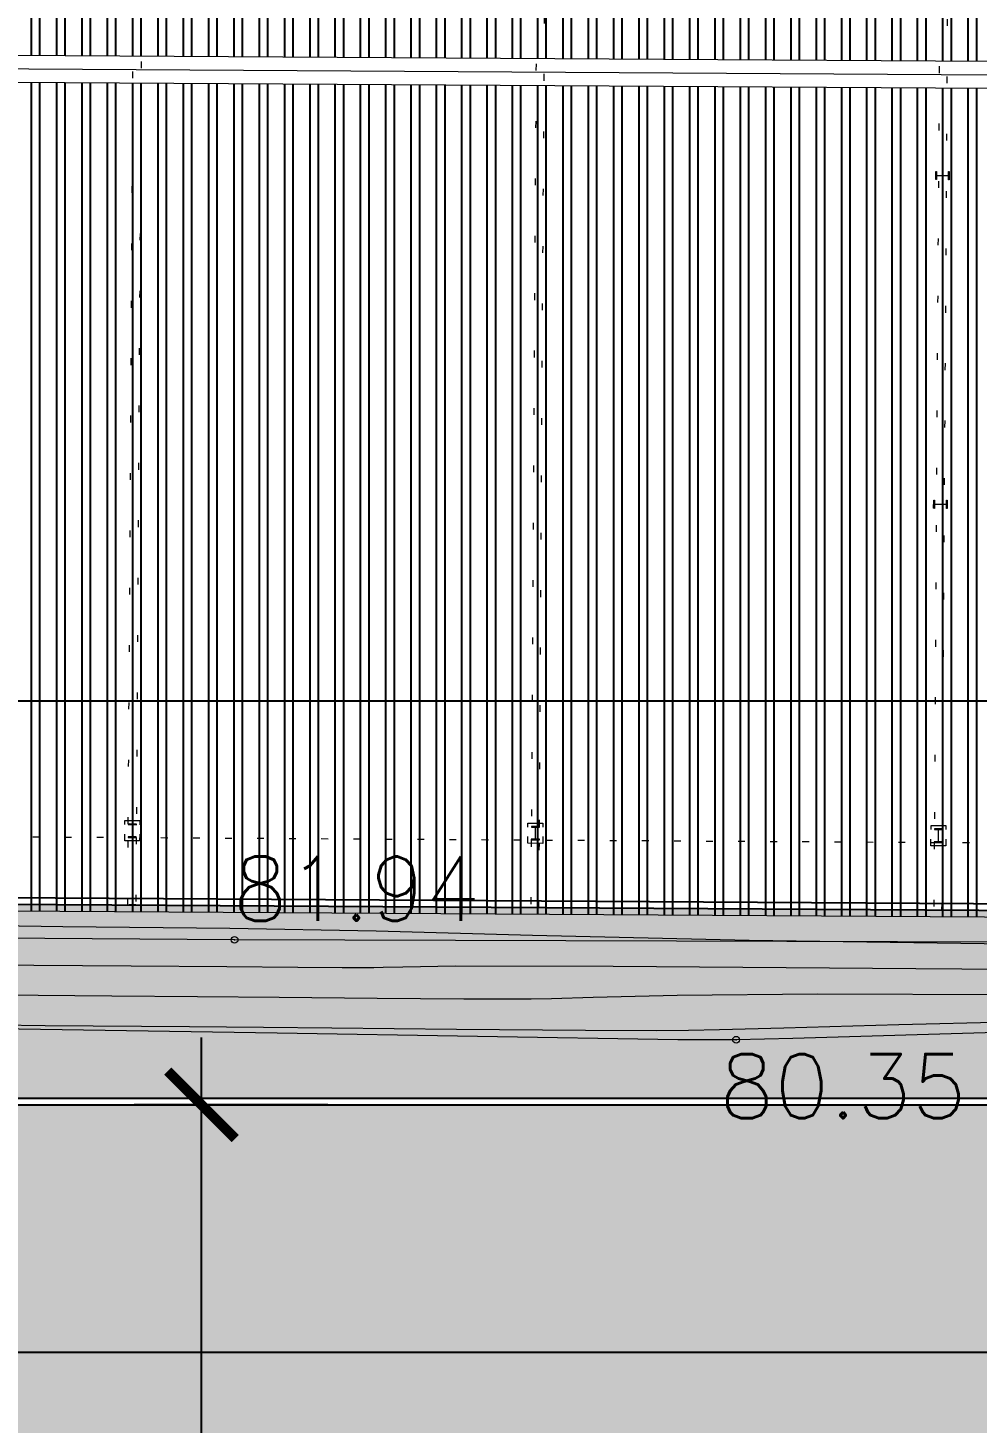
# Model space of a CAD drawing. Header units: inches. Extents: x 1286 to 7442, y -84 to 3420.
# Drawn here: x 1996.45 to 2010.51, y 87.7 to 108.37 of the extents above; entities that cross this region are included whole.
import ezdxf

# ---------------------------------------------------------------- set-up
doc = ezdxf.new("R2010")
doc.units = ezdxf.units.IN
doc.header["$LTSCALE"] = 3
doc.header["$MEASUREMENT"] = 0
doc.linetypes.add('DASHED', pattern=[0.75, 0.5, -0.25])
doc.linetypes.add('DOT', pattern=[0.25, 0, -0.25])
for name, color, linetype, lineweight in [('ARQ_AÇO', 4, 'Continuous', 5), ('ARQ_PROJEÇÃO', 8, 'DASHED', 5), ('ARQ_TOPOGRAFIA', 8, 'Continuous', 5), ('ARQ_VISTA', 2, 'Continuous', 5)]:
    doc.layers.add(name, color=color, linetype=linetype, lineweight=lineweight)
for name, color, linetype in [('ARQ_COTAS', 133, 'Continuous'), ('ARQ_HATCH', 8, 'Continuous'), ('ARQ_RUA', 250, 'Continuous')]:
    doc.layers.add(name, color=color, linetype=linetype)
doc.styles.add('1-500', font='arial.ttf', dxfattribs={"height": 1})
doc.styles.add('ROMAN', font='romans__.ttf', dxfattribs={"height": 0.75})
doc.dimstyles.new('1 - 500', dxfattribs={"dimscale": 2, "dimtxt": 1, "dimasz": 0.5, "dimexe": 0.5, "dimexo": 0.5, "dimgap": 0.7, "dimtad": 1, "dimzin": 4, "dimdsep": 46, "dimtxsty": '1-500', "dimblk": 'ARCHTICK', "dimcen": 0.1, "dimdle": 0.5, "dimclrd": 256, "dimclre": 256, "dimclrt": 256, "dimazin": 0, "dimtfac": 1, "dimtix": 1, "dimtofl": 0, "dimtmove": 2, "dimatfit": 3, "dimldrblk": 'OPEN90', "dimfxl": 1, "dimfxlon": 1, "dimtolj": 1, "dimtzin": 0, "dimlwd": -1, "dimlwe": -1, "dimarcsym": 0})
pattern_1 = [(315, (0, 0), (0.4182581518689039, -0.1120719340210068), [0.25, -0.5]), (75.00000000000006, (0, 0), (-0.1120719340210065, 0.4182581518689039), [0.25, -0.5]), (14.99999999999995, (0, 0), (0.3061862178478974, 0.3061862178478972), [-0.5, 0.25])]

# ---------------------------------------------------------------- blocks, each defined once
blk = doc.blocks.new('_ArchTick')
at = {"color": 0, "linetype": 'ByBlock', "const_width": 0.15}
blk.add_lwpolyline([(-0.5, -0.5), (0.5, 0.5)], dxfattribs=at)
blk = doc.blocks.new('*D20')
at = {"layer": 'ARQ_COTAS', "transparency": 16777216}
for p, q in [((1999.019530463119, 45.49974345215781), (1999.019530463119, 93.41031746756356)), ((2000.88704236871, 92.41031746756356), (1998.019530463119, 92.41031746756356)), ((2000.88704237012, 46.49974345215782), (1998.019530463119, 46.49974345215781))]:
    blk.add_line(p, q, dxfattribs=at)
at = {"layer": 'Defpoints', "color": 0, "transparency": 16777216}
for p in [(1999.019530463119, 92.41031746756356), (2001.88704236871, 92.41031746756356), (2001.88704237012, 46.49974345215782)]:
    blk.add_point(p, dxfattribs=at)
at = {"layer": 'ARQ_COTAS', "transparency": 16777216}
for p, rotation in [((1999.019530463119, 92.41031746756356), 90), ((1999.019530463119, 46.49974345215781), 270)]:
    blk.add_blockref('_ArchTick', p, dxfattribs=dict(at, rotation=rotation))
at = {"layer": 'ARQ_COTAS', "transparency": 16777216, "insert": (1997.108957475397, 69.45503045986011), "char_height": 1, "attachment_point": 5, "rotation": 90, "style": '1-500'}
blk.add_mtext('\\A1;45.91', dxfattribs=at)
blk = doc.blocks.new('_Open90')
at = {"color": 0, "linetype": 'ByBlock', "lineweight": -2}
for p, q in [((-0.5, 0.5), (0, 0)), ((0, 0), (-1, 0)), ((0, 0), (-0.5, -0.5))]:
    blk.add_line(p, q, dxfattribs=at)
blk = doc.blocks.new('*D27')
at = {"layer": 'ARQ_COTAS', "transparency": 16777216}
for p, q in [((1956.143242244796, 90.74530789296455), (1956.143242244796, 87.74530789296455)), ((2016.96366577223, 90.74530789296455), (2016.96366577223, 87.74530789296455)), ((1955.143242244796, 88.74530789296455), (2017.96366577223, 88.74530789296455))]:
    blk.add_line(p, q, dxfattribs=at)
at = {"layer": 'Defpoints', "color": 0, "transparency": 16777216}
for p in [(1956.143242244796, 96.63008145174626), (2016.96366577223, 96.51174504202876), (2016.96366577223, 88.74530789296455)]:
    blk.add_point(p, dxfattribs=at)
at = {"layer": 'ARQ_COTAS', "transparency": 16777216, "rotation": 180}
blk.add_blockref('_ArchTick', (1956.143242244796, 88.74530789296455), dxfattribs=at)
at = {"layer": 'ARQ_COTAS', "transparency": 16777216}
blk.add_blockref('_ArchTick', (2016.96366577223, 88.74530789296455), dxfattribs=at)
at = {"layer": 'ARQ_COTAS', "transparency": 16777216, "insert": (1986.553454008513, 90.65588088068624), "char_height": 1, "attachment_point": 5, "style": '1-500'}
blk.add_mtext('\\A1;60.82', dxfattribs=at)
blk = doc.blocks.new('*D57')
at = {"layer": 'ARQ_COTAS', "transparency": 16777216}
for p, q in [((1829.76480947148, 86.9304286987774), (1829.76480947148, 83.9304286987774)), ((2019.125148494949, 86.9304286987774), (2019.125148494949, 83.9304286987774)), ((1828.76480947148, 84.9304286987774), (2020.125148494949, 84.9304286987774))]:
    blk.add_line(p, q, dxfattribs=at)
at = {"layer": 'Defpoints', "color": 0, "transparency": 16777216}
for p in [(2019.125148494949, 96.50004996874718), (1829.76480947148, 92.41031746228452), (2019.125148494949, 84.9304286987774)]:
    blk.add_point(p, dxfattribs=at)
at = {"layer": 'ARQ_COTAS', "transparency": 16777216, "rotation": 180}
blk.add_blockref('_ArchTick', (1829.76480947148, 84.9304286987774), dxfattribs=at)
at = {"layer": 'ARQ_COTAS', "transparency": 16777216}
blk.add_blockref('_ArchTick', (2019.125148494949, 84.9304286987774), dxfattribs=at)
at = {"layer": 'ARQ_COTAS', "transparency": 16777216, "insert": (1924.444978983214, 86.84134275061915), "char_height": 1, "attachment_point": 5, "style": '1-500'}
blk.add_mtext('\\A1;189.36', dxfattribs=at)
blk = doc.blocks.new('*D64')
at = {"layer": 'ARQ_COTAS', "transparency": 16777216}
for p, q in [((1956.143242244796, 97.63008145174626), (1956.143242244796, 99.3950403207051)), ((2015.96210938764, 97.2619323696449), (2015.96210938764, 99.3950403207051)), ((1955.143242244796, 98.3950403207051), (2016.96210938764, 98.3950403207051))]:
    blk.add_line(p, q, dxfattribs=at)
at = {"layer": 'Defpoints', "color": 0, "transparency": 16777216}
for p in [(2015.96210938764, 98.3950403207051), (1956.143242244796, 96.63008145174626), (2015.96210938764, 96.2619323696449)]:
    blk.add_point(p, dxfattribs=at)
at = {"layer": 'ARQ_COTAS', "transparency": 16777216, "rotation": 180}
blk.add_blockref('_ArchTick', (1956.143242244796, 98.3950403207051), dxfattribs=at)
at = {"layer": 'ARQ_COTAS', "transparency": 16777216}
blk.add_blockref('_ArchTick', (2015.96210938764, 98.3950403207051), dxfattribs=at)
at = {"layer": 'ARQ_COTAS', "transparency": 16777216, "insert": (1986.052675816218, 100.3056133084268), "char_height": 1, "attachment_point": 5, "style": '1-500'}
blk.add_mtext('\\A1;59.82', dxfattribs=at)

msp = doc.modelspace()

# ---------------------------------------------------------------- hatches: boundary and pattern name
at = {"layer": 'ARQ_HATCH', "transparency": 33554534}
h = msp.add_hatch(color=124, dxfattribs=at)
h.dxf.hatch_style = 1
h.paths.add_polyline_path([(2009.916769012993, 199.5660752053397), (2002.204161046221, 209.6654396396119), (1990.772990741956, 216.7212138794859), (1944.861345405688, 233.3804461480986), (1920.697147466117, 239.9251870099063), (1908.644088013264, 241.3530575028518), (1862.514137062838, 242.8665091686387), (1829.908059321895, 92.41031746228452), (1845.859266166613, 92.4103174627742), (1862.274952421846, 148.8347780011253, -0.3304672453458242), (1864.17332382822, 150.275957113589), (1955.428061248755, 151.2801549320831), (1955.437126266597, 152.8541098042352), (2017.25815156004, 152.8541098042352), (2016.955936168993, 95.25579702653317), (1955.137106901683, 95.63625467039486), (1955.142495017375, 96.51174504202874), (1865.997768092427, 97.06199064169073, -0.412406856053489), (1865.003940472295, 98.06197159237263), (1865.003940472295, 92.51031746336184), (2015.224605895422, 92.51031746797292, 0.4126297152385935), (2019.124548809588, 96.38921615742464), (2019.451798285091, 156.871444039835), (2028.982420022144, 160.1009644051054), (2029.766747941721, 160.5423595960303), (2017.94363848224, 181.5511857816089)])
at = {"layer": 'ARQ_HATCH'}
h = msp.add_hatch(dxfattribs=at)
h.set_pattern_fill('HONEY', color=8, scale=2, angle=315)
h.set_pattern_definition(pattern_1)
edge = h.paths.add_edge_path()
edge.add_line((2027.264263873145, 74.93027181012508), (2031.410676407761, 91.98383655521494))
edge.add_arc((2033.256888400558, 91.53494761833191), 1.900000000000196, 110.58273320129791, 166.3342500322517, ccw=False)
edge.add_line((2032.588925276076, 93.31366211603343), (2037.86227917266, 95.29397202513368))
edge.add_line((2037.86227917266, 95.29397202513368), (2043.072160634863, 105.9206885720141))
edge.add_arc((2044.77816516696, 105.0842983900613), 1.900000000000084, 116.9290907431349, 153.8830154237829, ccw=False)
edge.add_line((2043.917679025893, 106.7782770206919), (2053.022069696935, 111.4030118630496))
edge.add_line((2053.022069696935, 111.4030118630496), (2056.359390164587, 118.1862080381203))
edge.add_line((2056.359390164587, 118.1862080381203), (2053.503901311252, 119.7546874097703))
edge.add_line((2053.503901311252, 119.7546874097703), (2054.319026549484, 121.2517000310854))
edge.add_line((2054.319026549484, 121.2517000310854), (2043.547395978262, 126.33061456353))
edge.add_line((2043.547395978262, 126.33061456353), (2037.444955897168, 128.0662651690322))
edge.add_arc((2037.964737353313, 129.8937845910488), 1.900000000000024, 180.4111184818863, 254.12323478683828, ccw=False)
edge.add_line((2036.064786264756, 129.8801515028979), (2035.938087219433, 147.5373386653158))
edge.add_line((2035.938087219433, 147.5373386653158), (2028.886049742801, 160.0683086363287))
edge.add_line((2028.886049742801, 160.0683086363287), (2019.551983432844, 156.9053925044673))
edge.add_line((2019.551983432844, 156.9053925044673), (2019.224547345852, 96.38867509817993))
edge.add_arc((2015.224605895302, 96.41031746797296), 3.999999999999855, 270.00000000175544, 359.68999437549314, ccw=False)
edge.add_line((2015.224605895424, 92.41031746797293), (1829.908059321895, 92.41031746228455))
edge.add_line((1829.908059321895, 92.41031746228455), (1821.139023796369, 51.94682778435836))
edge.add_line((1821.139023796369, 51.94682778435836), (1820.715427310113, 49.99220096145027))
edge.add_line((1820.715427310113, 49.99220096145027), (1819.882381543604, 46.14822762181966))
edge.add_line((1819.882381543604, 46.14822762181966), (1820.586895520249, 45.27151838692734))
edge.add_line((1820.586895520249, 45.27151838692734), (1825.661573923055, 45.25360175867486))
edge.add_line((1825.661573923055, 45.25360175867486), (1825.661079643, 45.11360263122397))
edge.add_line((1825.661079643, 45.11360263122397), (1837.917567904201, 45.07032994939748))
edge.add_line((1837.917567904201, 45.07032994939748), (1837.918238712847, 45.2603287652306))
edge.add_line((1837.918238712847, 45.2603287652306), (1843.088203466844, 45.24207571957579))
edge.add_line((1843.088203466844, 45.24207571957579), (1847.116079432678, 49.56277483984577))
edge.add_arc((1847.481808680162, 49.22183185702399), 0.5000000000000102, 89.76917005364379, 137.0088045831847, ccw=False)
edge.add_line((1847.483823046, 49.72182779933785), (1868.081214267397, 49.63884576341572))
edge.add_arc((1868.079199901558, 49.13884982110188), 0.5000000000000427, 33.18397013226132, 89.76917005364379, ccw=False)
edge.add_line((1868.497658638882, 49.4125143696976), (1870.97321147254, 45.62716212635685))
edge.add_line((1870.97321147254, 45.62716212635685), (1900.946390571415, 45.50640725026851))
edge.add_line((1900.946390571415, 45.50640725026851), (1898.819867647587, 48.7384985865132))
edge.add_arc((1899.23756746294, 49.01332009996092), 0.4999999999999962, 89.76917005364379, 213.3425265700413, ccw=False)
edge.add_line((1899.239581828779, 49.51331604227477), (1901.823614057921, 49.50290558529223))
edge.add_arc((1901.821599692082, 49.00290964297859), 0.4999999999998438, 34.945122172554875, 89.76917005364368, ccw=False)
edge.add_line((1902.23145021172, 49.28930543825498), (1904.885958721593, 45.49053565846148))
edge.add_line((1904.885958721593, 45.49053565846148), (1942.564058627547, 45.33873947193155))
edge.add_line((1942.564058627547, 45.33873947193155), (1940.437535703718, 48.57083080817624))
edge.add_arc((1940.855235519072, 48.84565232162396), 0.4999999999999962, 89.76917005364379, 213.3425265700413, ccw=False)
edge.add_line((1940.857249884911, 49.3456482639378), (1943.257650033538, 49.33597761733893))
edge.add_arc((1943.255635667699, 48.8359816750252), 0.4999999999999291, 34.94512216524589, 89.76917005364379, ccw=False)
edge.add_line((1943.665486187374, 49.12237747024937), (1946.319994696487, 45.32360769051108))
edge.add_line((1946.319994696487, 45.32360769051108), (1986.561594563938, 45.161483766667))
edge.add_line((1986.561594563938, 45.161483766667), (1983.054542666225, 48.30180528033523))
edge.add_arc((1983.388083589192, 48.67429749865212), 0.4999999999999505, 89.76917005364379, 228.1577621708837, ccw=False)
edge.add_line((1983.390097955031, 49.17429344096593), (1987.305575118959, 49.158518906066))
edge.add_arc((1987.30356075312, 48.65852296375247), 0.4999999999997231, 48.46062740960389, 89.76917005364368, ccw=False)
edge.add_line((1987.635128033179, 49.03277306568157), (1990.328791761928, 46.64631878996843))
edge.add_line((1990.328791761928, 46.64631878996843), (2013.483794201778, 46.55301459553719))
edge.add_line((2013.483794201778, 46.55301459553719), (2013.545179060348, 51.58180582048205))
edge.add_line((2013.545179060348, 51.58180582048205), (2012.450108901382, 52.7951534511168))
edge.add_arc((2013.860599214518, 54.06814876789851), 1.899999999999849, 164.556019916617, 222.0668745643654, ccw=False)
edge.add_line((2012.029205782365, 54.57411131262442), (2016.29813887952, 70.02603778015782))
edge.add_arc((2018.129532311673, 69.52007523543185), 1.900000000000261, 110.32742488438049, 164.556019916619, ccw=False)
edge.add_line((2017.469501692134, 71.30174848866083), (2027.264263873145, 74.93027181012508))
h.paths.add_polyline_path([(1891.92789943967, 70.99772158402979), (1891.815981584132, 65.09878317160232), (1891.770455676794, 62.69921500383526), (1891.658537821256, 56.80027659140782), (1864.713386937372, 57.31149459255134), (1864.982748555785, 71.50893958517332)], flags=16)
h = msp.add_hatch(dxfattribs=at)
h.set_pattern_fill('HONEY', color=8, scale=2, angle=315)
h.set_pattern_definition(pattern_1)
h.paths.add_polyline_path([(2017.115575789262, 128.0987444016685), (1956.296584480829, 128.4490246105152, -0.414213562373114), (1955.302360358836, 129.4547673187901), (1955.35960773266, 139.3946024652425), (1955.119631566732, 139.3959845812513), (1955.136140884348, 142.2659370970302), (1955.376136903976, 142.2645548666763), (1955.428061248755, 151.2801549320831), (1864.17332382822, 150.275957113589, 0.3304672453458242), (1862.274952421846, 148.8347780011253), (1845.859266166613, 92.41031746277417), (1865.003940472295, 92.41031746336184), (1865.003940472295, 98.06505781169494), (1865.051795541848, 105.8180086938653), (1862.051852981048, 105.8365729462804), (1862.083716932743, 110.9864149030595), (1865.083583221917, 110.9678982360379), (1865.139381535928, 120.0077260302022, -0.4142135623731043), (1866.145534866479, 121.0015346010156), (1883.115211599549, 120.8967893146464), (1883.24779431913, 142.3763801357308, -0.4142135623766158), (1884.253947649692, 143.370188706544), (1920.313260731279, 143.1476126880475, -0.4142135623695364), (1921.30706930208, 142.1414593574971), (1921.17361131459, 120.5200672769625), (1944.12787236631, 120.5201697443758, -0.4160238889213131), (1945.127857780974, 119.5139973645173), (1945.06983741021, 110.1141764281063), (1946.283159558706, 110.1066872002371), (1946.263778285916, 106.9667470150958), (1945.050456137423, 106.9742362429639), (1944.986263386791, 96.57443435587398), (1955.142495017375, 96.51174504202876), (1955.204434734485, 106.5760474912306), (1954.964439279549, 106.5775245186413), (1954.982124849183, 109.4474700270347), (1955.222097520605, 109.4459931398429), (1955.283271072529, 119.3858048984497, -0.4142135623730729), (1956.289406415641, 120.3796316798061), (2017.108254620717, 120.0053283168272)])
h = msp.add_hatch(dxfattribs=at)
h.set_pattern_fill('ANSI32', color=2, angle=45)
h.set_pattern_definition([(90, (0, 0), (-0.3750000000000001, 0), []), (90, (0.1249999997902461, 0.1249999997902461), (-0.3750000000000001, 0), [])])
h.paths.add_polyline_path([(2016.333339507467, 107.8348668807411), (2016.40888330524, 120.1096344196648), (1955.990027525058, 120.4814760702927), (1955.914483727285, 108.206708531369)])
h.paths.add_polyline_path([(2016.255333997343, 95.16010691692372), (2016.330877795116, 107.4348744558474), (1955.912022014933, 107.8067161064753), (1955.83647821716, 95.53194856755158)])
h.paths.add_polyline_path([(1984.188192720686, 113.1772220167733), (1986.188192720686, 114.1772220167733), (1988.188192720686, 113.1772220167733)], flags=16)
h.paths.add_polyline_path([(1984.188192720686, 102.1163844788298), (1986.188192720686, 101.1163844788298), (1988.188192720686, 102.1163844788298)], flags=16)
h.paths.add_polyline_path([(1979.146663497838, 102.3816941965289), (1993.026336076282, 102.3816941965289), (1993.026336076282, 106.3461325776111), (1979.146663497838, 106.3461325776111)], flags=24)
h.paths.add_polyline_path([(1979.146663497838, 108.9388791021666), (1993.026336076282, 108.9388791021666), (1993.026336076282, 112.9033174832489), (1979.146663497838, 112.9033174832489)], flags=24)
h.paths.add_polyline_path([(1980.691581356032, 114.70878152273), (1991.671591696265, 114.6412061752764), (1991.684273880812, 116.7018765634136), (1980.704263540579, 116.7694519108673)], flags=24)

# ---------------------------------------------------------------- linework, layer by layer
at = {"layer": 'ARQ_AÇO', "color": 8, "linetype": 'Continuous'}
for p, q in [((2009.892660514364, 106.1194721425637), (2009.893399028069, 106.2394698700317)), ((2009.902660324986, 106.1194105997549), (2009.892660514364, 106.1194721425637)), ((2009.893399028069, 106.2394698700317), (2009.903398838691, 106.2394083272229)), ((2009.903014196136, 106.1769095108338), (2009.902660324986, 106.1194105997549)), ((2010.083010787338, 106.1758017402753), (2009.903014196136, 106.1769095108338)), ((2009.903398838691, 106.2394083272229), (2009.903044967541, 106.181909416145)), ((2009.903044967541, 106.181909416145), (2010.083041558742, 106.1808016455866)), ((2010.082656916187, 106.118302829197), (2010.083010787338, 106.1758017402753)), ((2010.09265672681, 106.1182412863882), (2010.082656916187, 106.118302829197)), ((2010.083041558742, 106.1808016455866), (2010.083395429893, 106.238300556665)), ((2010.083395429893, 106.238300556665), (2010.093395240516, 106.2382390138562)), ((2010.093395240516, 106.2382390138562), (2010.09265672681, 106.1182412863882)), ((2009.862689166489, 101.2495643694837), (2009.863427680195, 101.3695620969517)), ((2009.863427680195, 101.3695620969517), (2009.873427490817, 101.3695005541429)), ((2009.873042848262, 101.3070017377537), (2009.872688977112, 101.2495028266749)), ((2010.053039439464, 101.3058939671953), (2009.873042848262, 101.3070017377537)), ((2009.873427490817, 101.3695005541429), (2009.873073619667, 101.3120016430649)), ((2009.873073619667, 101.3120016430649), (2010.053070210868, 101.3108938725065)), ((2010.052685568313, 101.2483950561169), (2010.053039439464, 101.3058939671953)), ((2010.053070210868, 101.3108938725065), (2010.053424082019, 101.3683927835849)), ((2010.053424082019, 101.3683927835849), (2010.063423892641, 101.3683312407761)), ((2010.063423892641, 101.3683312407761), (2010.062685378936, 101.2483335133081)), ((2009.872688977112, 101.2495028266749), (2009.862689166489, 101.2495643694837)), ((2010.062685378936, 101.2483335133081), (2010.052685568313, 101.2483950561169)), ((1997.933681691735, 96.57289026631565), (1997.933620148926, 96.56289045569315)), ((1997.933620148926, 96.56289045569315), (1997.991119060004, 96.56253658454267)), ((1998.053679419203, 96.57215175261035), (1997.933681691735, 96.57289026631565)), ((1997.991119060004, 96.56253658454267), (1997.990011289446, 96.38253999334114)), ((1997.995011194758, 96.38250922193674), (1997.996118965315, 96.56250581313827)), ((1997.996118965315, 96.56250581313827), (1998.053617876394, 96.56215194198779)), ((1998.053617876394, 96.56215194198779), (1998.053679419203, 96.57215175261035)), ((1997.932512378368, 96.38289386449162), (1997.932450835559, 96.372894053869)), ((1997.932450835559, 96.372894053869), (1998.052448563027, 96.3721555401637)), ((1997.990011289446, 96.38253999334114), (1997.932512378368, 96.38289386449162)), ((1998.052510105836, 96.38215535078626), (1997.995011194758, 96.38250922193674)), ((1998.052448563027, 96.3721555401637), (1998.052510105836, 96.38215535078626)), ((2003.902399319905, 96.346152807652), (2003.902337777097, 96.33615299702944)), ((2003.902337777097, 96.33615299702944), (2004.022335504565, 96.33541448332414)), ((2003.959898230984, 96.34579893650152), (2003.902399319905, 96.346152807652)), ((2003.903568633272, 96.5361492094761), (2003.903507090463, 96.52614939885353)), ((2003.903507090463, 96.52614939885353), (2003.961006001541, 96.52579552770305)), ((2004.02356636074, 96.53541069577079), (2003.903568633272, 96.5361492094761)), ((2003.961006001541, 96.52579552770305), (2003.959898230984, 96.34579893650152)), ((2003.964898136295, 96.34576816509713), (2003.966005906853, 96.52576475629866)), ((2004.022397047373, 96.34541429394665), (2003.964898136295, 96.34576816509713)), ((2003.966005906853, 96.52576475629866), (2004.023504817931, 96.52541088514818)), ((2004.022335504565, 96.33541448332414), (2004.022397047373, 96.34541429394665)), ((2004.023504817931, 96.52541088514818), (2004.02356636074, 96.53541069577079)), ((2009.87345557481, 96.49940815263648), (2009.873394032001, 96.48940834201392)), ((2009.873394032001, 96.48940834201392), (2009.930892943079, 96.4890544708635)), ((2009.993453302278, 96.49866963893118), (2009.87345557481, 96.49940815263648)), ((2009.930892943079, 96.4890544708635), (2009.929785172521, 96.30905787966196)), ((2009.934785077832, 96.30902710825751), (2009.93589284839, 96.4890236994591)), ((2009.93589284839, 96.4890236994591), (2009.993391759469, 96.48866982830862)), ((2009.993391759469, 96.48866982830862), (2009.993453302278, 96.49866963893118)), ((2009.872286261443, 96.30941175081239), (2009.872224718634, 96.29941194018983)), ((2009.872224718634, 96.29941194018983), (2009.992222446102, 96.29867342648453)), ((2009.929785172521, 96.30905787966196), (2009.872286261443, 96.30941175081239)), ((2009.992283988911, 96.30867323710709), (2009.934785077832, 96.30902710825751)), ((2009.992222446102, 96.29867342648453), (2009.992283988911, 96.30867323710709))]:
    msp.add_line(p, q, dxfattribs=at)
at = {"layer": 'ARQ_PROJEÇÃO', "color": 8, "linetype": 'Continuous'}
for p, q in [((1997.883621095815, 96.56319816973746), (1997.883990352667, 96.62319703347146)), ((1997.883990352667, 96.62319703347146), (1998.10398618636, 96.62184309167833)), ((1998.10398618636, 96.62184309167833), (1998.103616929507, 96.56184422794433)), ((2003.85350803735, 96.5264571128979), (2003.853877294203, 96.5864559766319)), ((2003.853877294203, 96.5864559766319), (2004.073873127896, 96.58510203483877)), ((2004.073873127896, 96.58510203483877), (2004.073503871043, 96.52510317110477)), ((2009.823394978888, 96.48971605605828), (2009.82376423574, 96.54971491979228)), ((2009.82376423574, 96.54971491979228), (2010.043760069433, 96.54836097799921)), ((2010.043760069433, 96.54836097799921), (2010.04339081258, 96.48836211426521)), ((1997.882144068404, 96.32320271480148), (1997.882759496492, 96.4232008210248)), ((1998.102755330184, 96.42184687923168), (1998.102139902096, 96.32184877300841)), ((2003.85203100994, 96.28646165796192), (2003.852646438027, 96.38645976418525)), ((2004.07264227172, 96.38510582239212), (2004.072026843632, 96.2851077161688)), ((2009.821917951477, 96.2497206011223), (2009.822533379565, 96.34971870734563)), ((2010.042529213257, 96.34836476555256), (2010.04191378517, 96.24836665932924)), ((1998.102139902096, 96.32184877300841), (1997.882144068404, 96.32320271480148)), ((2004.072026843632, 96.2851077161688), (2003.85203100994, 96.28646165796192)), ((2010.04191378517, 96.24836665932924), (2009.821917951477, 96.2497206011223))]:
    msp.add_line(p, q, dxfattribs=at)
at = {"layer": 'ARQ_PROJEÇÃO', "color": 4, "linetype": 'DOT', "ltscale": 0.5}
msp.add_lwpolyline([(2016.102119277605, 119.0115015354707), (1956.283252134763, 119.379650617572), (1956.143242244796, 96.63008145174626), (2015.962109387638, 96.26193236964491)], close=True, dxfattribs=at)
at = {"layer": 'ARQ_PROJEÇÃO', "linetype": 'DOT'}
for points in [[(1998.071229869348, 118.9224670072482), (1998.191227596818, 118.9217284935428), (1998.053679419203, 96.57215175261035), (1997.933681691733, 96.57289026631571)], [(2004.161114538356, 118.8849874367032), (2004.041116810886, 118.8857259504086), (2003.90356863327, 96.5361492094761), (2004.02356636074, 96.53541069577079)], [(2010.131001479893, 118.8482463798637), (2010.011003752423, 118.848984893569), (2009.873455574808, 96.49940815263653), (2009.993453302278, 96.49866963893118)], [(1998.046294282149, 95.3721744779296), (1997.926296554682, 95.3729129916349), (1997.93245083556, 96.372894053869), (1998.052448563026, 96.3721555401637)], [(2003.896183496218, 95.33617193479535), (2004.016181223684, 95.33543342108999), (2004.022335504562, 96.33541448332414), (2003.902337777096, 96.33615299702944)], [(2009.866070437756, 95.29943087795573), (2009.986068165222, 95.29869236425043), (2009.9922224461, 96.29867342648453), (2009.872224718633, 96.29941194018983)]]:
    msp.add_lwpolyline(points, close=True, dxfattribs=at)
at = {"layer": 'ARQ_RUA'}
for points in [[(1865.003940472295, 92.51031746336186), (2015.224605895422, 92.51031746797292, 0.4126297152386094), (2019.124548809588, 96.38921615742494), (2019.451798285091, 156.871444039835), (2028.982420022144, 160.1009644051055), (2036.037899357385, 147.5638784956816), (2036.16478369047, 129.8808690338533, 0.3331991472201927), (2037.472312815912, 128.1624504017699), (2043.582633305223, 126.4245584575392), (2054.45753002885, 121.2969530645334), (2053.639370916716, 119.7943686030765), (2056.49131819111, 118.2278345703152), (2053.097080742575, 111.3289530570344), (2043.96296777016, 106.6891202506587, 0.1626539747151299), (2043.161950347079, 105.8766680361217), (2037.934595343798, 95.21431030057974), (2032.624081229996, 93.22004556352283, 0.2481767017898104), (2031.507845460014, 91.96021082169474), (2027.348869095008, 74.85497295117057), (2017.504240145794, 71.20797621217501, 0.2411339360085609), (2016.394528007528, 69.99940817254061), (2012.125594910373, 54.54748170500726, 0.2563417893826362), (2012.524345233652, 52.86215320463185), (2013.570992263044, 51.70245883909164)], [(1829.908059321895, 92.41031746228455), (2015.224605895425, 92.41031746797293, 0.412629715238596), (2019.224547345852, 96.38867509818012), (2019.551983432844, 156.9053925044673)], [(1955.204434734485, 106.5760474912306), (1955.137106901683, 95.63625467038977), (2016.955936168993, 95.25579702653316), (2017.108254620717, 120.0053283168272), (1956.289406415641, 120.3796316798061, 0.4142135623730694), (1955.283271072529, 119.3858048984497), (1955.222097520605, 109.4459931398429)], [(1955.304432840709, 106.5754320631429), (1955.237720435994, 95.73563734852542), (2016.856553490858, 95.35641056084434), (2017.007641086406, 119.9059456386915), (1956.288790987553, 120.2796335735827, 0.4142135623730783), (1955.383269178753, 119.385189470362), (1955.322095626828, 109.4453777117551)]]:
    msp.add_lwpolyline(points, format="xyb", dxfattribs=at)
at = {"layer": 'ARQ_TOPOGRAFIA', "ltscale": 0.4000000059604645}
for p, q in [((1996.966154357757, 95.05098753271477), (1993.951853176393, 95.0830813780226)), ((1999.436124771706, 95.024944307635), (1996.966154357757, 95.05098753271477)), ((2001.605262926478, 94.9867052346267), (1999.436124771706, 95.024944307635)), ((2003.921596640972, 94.921269692833), (2001.605262926478, 94.9867052346267)), ((2007.12883690435, 94.84624126961307), (2003.921596640972, 94.921269692833)), ((1999.507758651296, 94.85557066870706), (1999.507758651296, 94.85557066870706)), ((2011.537553209102, 94.78431555850284), (2007.12883690435, 94.84624126961307)), ((1995.395089000918, 94.49164125358539), (1996.533868966439, 94.48214149696605)), ((1996.533868966439, 94.48214149696605), (1997.976868273709, 94.4708869498022)), ((1997.976868273709, 94.4708869498022), (1999.39477800114, 94.45987744664626)), ((1999.39477800114, 94.45987744664626), (2000.447040001793, 94.45115849038439)), ((2000.447040001793, 94.45115849038439), (2001.100945810776, 94.44592836906986)), ((2001.100945810776, 94.44592836906986), (2001.42293538935, 94.44467909855621)), ((2001.42293538935, 94.44467909855621), (2001.568192720868, 94.4459248225935)), ((2001.568192720868, 94.4459248225935), (2001.70947874185, 94.44876213034468)), ((2001.70947874185, 94.44876213034468), (2002.001118179749, 94.45659527031557)), ((2002.001118179749, 94.45659527031557), (2002.777929571272, 94.46889117954152)), ((2002.777929571272, 94.46889117954152), (2005.115142899089, 94.46505987120645)), ((2005.115142899089, 94.46505987120645), (2009.600025638956, 94.43149907922225)), ((2009.600025638956, 94.43149907922225), (2014.127583793528, 94.40261435543971)), ((1996.049286981073, 94.04026535561161), (1997.687916807266, 94.02584498410897)), ((1997.687916807266, 94.02584498410897), (1998.956454983174, 94.01521865313725)), ((1998.956454983174, 94.01521865313725), (2000.170585330332, 94.00512329524236)), ((2000.170585330332, 94.00512329524236), (2001.622230207275, 93.99239054916279)), ((2001.622230207275, 93.99239054916279), (2002.902854362259, 93.98207961430626)), ((2002.902854362259, 93.98207961430626), (2003.589085545584, 93.97941714374201)), ((2003.589085545584, 93.97941714374201), (2003.898661125353, 93.98207205569224)), ((2003.898661125353, 93.98207205569224), (2004.199772961951, 93.98811898602025)), ((2004.199772961951, 93.98811898602025), (2004.821321266285, 94.00481314619856)), ((2004.821321266285, 94.00481314619856), (2006.062149449968, 94.03507302364187)), ((2006.062149449968, 94.03507302364187), (2008.140165376204, 94.05528964882569)), ((2008.140165376204, 94.05528964882569), (2011.051597913425, 94.04813328234331)), ((1994.123596167414, 93.6093719418891), (1996.703484961199, 93.58888945763783)), ((1996.703484961199, 93.58888945763783), (1998.841964648094, 93.56954846938925)), ((1998.841964648094, 93.56954846938925), (1999.936041692668, 93.55955035460966)), ((1999.936041692668, 93.55955035460966), (2000.946392659524, 93.5503691419758)), ((2000.946392659524, 93.5503691419758), (2002.797420412728, 93.53362260607855)), ((2002.797420412728, 93.53362260607855), (2004.704762913741, 93.51823085581736)), ((2004.704762913741, 93.51823085581736), (2005.755235701788, 93.51415518333988)), ((2005.755235701788, 93.51415518333988), (2006.229129529896, 93.51821928879099)), ((2006.229129529896, 93.51821928879099), (2006.690067182022, 93.52747584355848)), ((2006.690067182022, 93.52747584355848), (2007.641524352792, 93.5530310202189)), ((2007.641524352792, 93.5530310202189), (2009.346369328636, 93.60125486587958)), ((2009.346369328636, 93.60125486587958), (2011.165187853348, 93.64551942458229)), ((2006.936358651281, 93.37577066792028), (2006.936358651281, 93.37577066792028))]:
    msp.add_line(p, q, dxfattribs=at)
at = {"layer": 'ARQ_TOPOGRAFIA', "linetype": 'Continuous', "ltscale": 0.4000000059604645}
for p, q in [((1999.507758651296, 94.85557066870706, 81.942), (1994.7187716808, 94.88970732724147, 81.94042171483161)), ((2017.527208294476, 94.7985565572776, 82.10323756157753), (1999.507758651296, 94.85557066870706, 81.942)), ((2000.141184439173, 93.47123725933807, 80.40296199286506), (1993.724924590399, 93.57697302138286, 80.45486095156664)), ((2006.074902851356, 93.37345346471147, 80.35496614885646), (2000.141184439173, 93.47123725933807, 80.40296199286506)), ((2012.943310100109, 93.54657468607502, 80.34851560866448), (2007.777222495806, 93.39316841995196, 80.34807216115243)), ((2006.936358651281, 93.37577066792028, 80.348), (2006.074902851356, 93.37345346471147, 80.35496614885646)), ((2007.777222495806, 93.39316841995196, 80.34807216115243), (2006.936358651281, 93.37577066792028, 80.348))]:
    msp.add_line(p, q, dxfattribs=at)
at = {"layer": 'ARQ_TOPOGRAFIA', "ltscale": 0.4000000059604645}
for centre in [(1999.507758651296, 94.85557066870706), (2006.936358651281, 93.37577066792028)]:
    msp.add_circle(centre, 0.05000000000000001, dxfattribs=at)
for p in [(1999.507758651296, 94.85557066870706), (2006.936358651281, 93.37577066792028)]:
    msp.add_point(p, dxfattribs=at)
at = {"layer": 'ARQ_VISTA'}
msp.add_lwpolyline([(2016.40888330524, 120.1096344196649), (1955.990027525058, 120.4814760702927), (1955.83647821716, 95.53194856755164), (2016.255333997343, 95.16010691692372)], close=True, dxfattribs=at)
for points in [[(2016.333339507467, 107.8348668807411), (1955.914483727285, 108.206708531369)], [(2016.332108651291, 107.6348706682943), (1955.913252871109, 108.0067123189222)], [(2016.330877795116, 107.4348744558475), (1955.912022014933, 107.8067161064754)]]:
    msp.add_lwpolyline(points, dxfattribs=at)

# ---------------------------------------------------------------- texts
at = {"layer": 'ARQ_TOPOGRAFIA', "style": 'ROMAN'}
for s, p in [('81.94', (1999.480486886361, 95.1386995728858)), ('80.35', (2006.688000782004, 92.21245952172058))]:
    msp.add_text(s, height=0.95, dxfattribs=at).set_placement(p)

# ---------------------------------------------------------------- dimensions: what is measured, and where the dimension line sits
at = {"layer": 'ARQ_COTAS'}
for base, p1, p2, picture, middle in [((2015.96210938764, 98.3950403207051), (1956.143242244796, 96.63008145174626), (2015.96210938764, 96.2619323696449), '*D64', (1986.052675816218, 100.3056133084268)), ((2016.96366577223, 88.74530789296455), (1956.143242244796, 96.63008145174626), (2016.96366577223, 96.51174504202876), '*D27', (1986.553454008513, 90.65588088068624)), ((2019.125148494949, 84.9304286987774), (1829.76480947148, 92.41031746228452), (2019.125148494949, 96.50004996874718), '*D57', (1924.444978983214, 86.84134275061915))]:
    dim = msp.add_linear_dim(base=base, p1=p1, p2=p2, dimstyle='1 - 500', dxfattribs=at)
    dim.commit()
    dim.dimension.update_dxf_attribs({"geometry": picture, "text_midpoint": middle})
dim = msp.add_linear_dim(base=(1999.019530463119, 92.41031746756356), p1=(2001.887042370119, 46.4997434521578), p2=(2001.887042368709, 92.41031746756353), angle=90, dimstyle='1 - 500', dxfattribs=at)
dim.commit()
dim.dimension.update_dxf_attribs({"geometry": '*D20', "text_midpoint": (1997.108957475397, 69.45503045986011)})

doc.saveas('drawing.dxf')
